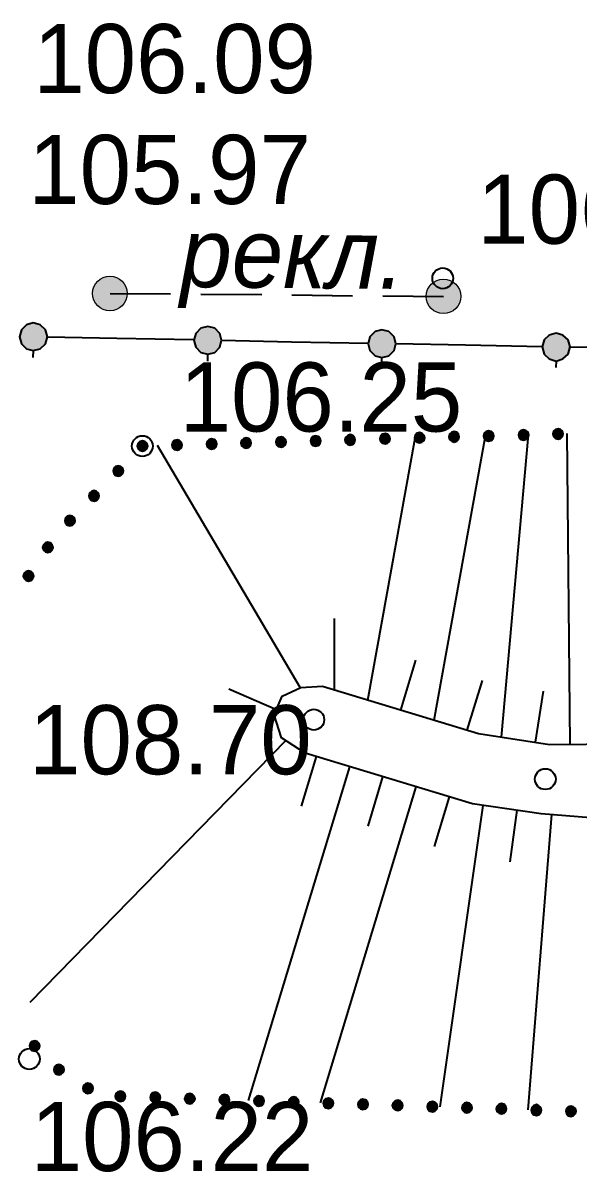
# Model space of a CAD drawing. Header units: millimetres. Extents: x 172667 to 1873135, y -274708 to 168495.
# Drawn here: x 1711001 to 1719035, y 73621 to 90239 of the extents above; entities that cross this region are included whole.
import ezdxf
from ezdxf.enums import TextEntityAlignment as Align

# ---------------------------------------------------------------- set-up
doc = ezdxf.new("R2010")
doc.units = ezdxf.units.MM
doc.layers.add('_ТОПО', color=253, linetype='Continuous')
doc.layers.add('SC007', color=7, linetype='Continuous')
doc.styles.add('8', font='', dxfattribs={"height": 0.000909972})
doc.styles.add('F2', font='', dxfattribs={"height": 0.000909972})
doc.styles.get('8').set_extended_font_data('D431', italic=True)
doc.styles.get('F2').set_extended_font_data('D431')

# ---------------------------------------------------------------- blocks, each defined once
blk = doc.blocks.new('SYMBOL2060001')
at = {"layer": 'SC007'}
blk.add_circle((0, 0), 0.15, dxfattribs=at)
blk = doc.blocks.new('SYMBOL2090003')
at = {"true_color": 0x000000}
h = blk.add_hatch(color=18, dxfattribs=at)
edge = h.paths.add_edge_path()
edge.add_arc((0, 0), 0.25, 0, 360)
at = {"color": 18, "linetype": 'Continuous', "lineweight": 0, "true_color": 0x000000}
blk.add_circle((0, 0), 0.25, dxfattribs=at)

msp = doc.modelspace()

# ---------------------------------------------------------------- hatches: boundary and pattern name
at = {"layer": '_ТОПО', "linetype": 'ByBlock', "lineweight": -2}
for points in [[(1711151.2, 85500.1), (1711251.2, 85525.1), (1711326.2, 85600.1), (1711356.2, 85700.1), (1711326.2, 85800.1), (1711251.2, 85875.1), (1711151.2, 85900.1), (1711051.2, 85875.1), (1710981.2, 85800.1), (1710951.2, 85700.1), (1710981.2, 85600.1), (1711051.2, 85525.1)], [(1713676.2, 85450.1), (1713776.2, 85475.1), (1713851.2, 85550.1), (1713876.2, 85650.1), (1713851.2, 85750.1), (1713776.2, 85825.1), (1713676.2, 85850.1), (1713576.2, 85825.1), (1713501.2, 85750.1), (1713476.2, 85650.1), (1713501.2, 85550.1), (1713576.2, 85475.1)], [(1716196.2, 85400.1), (1716296.2, 85425.1), (1716371.2, 85500.1), (1716396.2, 85600.1), (1716371.2, 85700.1), (1716296.2, 85775.1), (1716196.2, 85800.1), (1716096.2, 85775.1), (1716021.2, 85700.1), (1715996.2, 85600.1), (1716021.2, 85500.1), (1716096.2, 85425.1)], [(1718716.2, 85350.1), (1718816.2, 85380.1), (1718891.2, 85450.1), (1718921.2, 85555.1), (1718891.2, 85655.1), (1718816.2, 85725.1), (1718716.2, 85755.1), (1718616.2, 85725.1), (1718546.2, 85655.1), (1718516.2, 85555.1), (1718546.2, 85450.1), (1718616.2, 85380.1)], [(1714736.2, 84105.1), (1714771.2, 84115.1), (1714801.2, 84140.1), (1714811.2, 84180.1), (1714801.2, 84215.1), (1714771.2, 84245.1), (1714736.2, 84255.1), (1714696.2, 84245.1), (1714671.2, 84215.1), (1714661.2, 84180.1), (1714671.2, 84140.1), (1714696.2, 84115.1)], [(1715236.2, 84120.1), (1715276.2, 84130.1), (1715301.2, 84155.1), (1715311.2, 84195.1), (1715301.2, 84230.1), (1715276.2, 84260.1), (1715236.2, 84270.1), (1715196.2, 84260.1), (1715171.2, 84230.1), (1715161.2, 84195.1), (1715171.2, 84155.1), (1715196.2, 84130.1)], [(1715736.2, 84135.1), (1715776.2, 84145.1), (1715801.2, 84170.1), (1715811.2, 84210.1), (1715801.2, 84245.1), (1715776.2, 84275.1), (1715736.2, 84285.1), (1715701.2, 84275.1), (1715671.2, 84245.1), (1715661.2, 84210.1), (1715671.2, 84170.1), (1715701.2, 84145.1)], [(1716241.2, 84150.1), (1716276.2, 84160.1), (1716306.2, 84185.1), (1716316.2, 84225.1), (1716306.2, 84260.1), (1716276.2, 84290.1), (1716241.2, 84300.1), (1716201.2, 84290.1), (1716176.2, 84260.1), (1716166.2, 84225.1), (1716176.2, 84185.1), (1716201.2, 84160.1)], [(1716741.2, 84165.1), (1716776.2, 84175.1), (1716806.2, 84200.1), (1716816.2, 84240.1), (1716806.2, 84275.1), (1716776.2, 84305.1), (1716741.2, 84315.1), (1716701.2, 84305.1), (1716676.2, 84275.1), (1716666.2, 84240.1), (1716676.2, 84200.1), (1716701.2, 84175.1)], [(1717241.2, 84175.1), (1717281.2, 84190.1), (1717306.2, 84215.1), (1717316.2, 84255.1), (1717306.2, 84290.1), (1717281.2, 84320.1), (1717241.2, 84330.1), (1717206.2, 84320.1), (1717176.2, 84290.1), (1717166.2, 84255.1), (1717176.2, 84215.1), (1717206.2, 84190.1)], [(1717741.2, 84190.1), (1717781.2, 84200.1), (1717806.2, 84230.1), (1717816.2, 84265.1), (1717806.2, 84305.1), (1717781.2, 84330.1), (1717741.2, 84340.1), (1717706.2, 84330.1), (1717676.2, 84305.1), (1717666.2, 84265.1), (1717676.2, 84230.1), (1717706.2, 84200.1)], [(1718246.2, 84205.1), (1718281.2, 84215.1), (1718311.2, 84245.1), (1718321.2, 84280.1), (1718311.2, 84320.1), (1718281.2, 84345.1), (1718246.2, 84355.1), (1718206.2, 84345.1), (1718181.2, 84320.1), (1718171.2, 84280.1), (1718181.2, 84245.1), (1718206.2, 84215.1)], [(1718746.2, 84220.1), (1718781.2, 84230.1), (1718811.2, 84260.1), (1718821.2, 84295.1), (1718811.2, 84335.1), (1718781.2, 84360.1), (1718746.2, 84370.1), (1718706.2, 84360.1), (1718681.2, 84335.1), (1718671.2, 84295.1), (1718681.2, 84260.1), (1718706.2, 84230.1)], [(1712731.2, 84045.1), (1712766.2, 84055.1), (1712796.2, 84080.1), (1712806.2, 84120.1), (1712796.2, 84160.1), (1712766.2, 84185.1), (1712731.2, 84195.1), (1712691.2, 84185.1), (1712666.2, 84160.1), (1712656.2, 84120.1), (1712666.2, 84080.1), (1712691.2, 84055.1)], [(1713231.2, 84060.1), (1713266.2, 84070.1), (1713296.2, 84095.1), (1713306.2, 84135.1), (1713296.2, 84170.1), (1713266.2, 84200.1), (1713231.2, 84210.1), (1713191.2, 84200.1), (1713166.2, 84170.1), (1713156.2, 84135.1), (1713166.2, 84095.1), (1713191.2, 84070.1)], [(1713731.2, 84075.1), (1713771.2, 84085.1), (1713796.2, 84110.1), (1713806.2, 84150.1), (1713796.2, 84185.1), (1713771.2, 84215.1), (1713731.2, 84225.1), (1713696.2, 84215.1), (1713666.2, 84185.1), (1713656.2, 84150.1), (1713666.2, 84110.1), (1713696.2, 84085.1)], [(1714231.2, 84090.1), (1714271.2, 84100.1), (1714296.2, 84125.1), (1714306.2, 84165.1), (1714296.2, 84200.1), (1714271.2, 84230.1), (1714231.2, 84240.1), (1714196.2, 84230.1), (1714166.2, 84200.1), (1714156.2, 84165.1), (1714166.2, 84125.1), (1714196.2, 84100.1)], [(1712381.2, 83685.1), (1712416.2, 83695.1), (1712446.2, 83725.1), (1712456.2, 83760.1), (1712446.2, 83800.1), (1712416.2, 83825.1), (1712381.2, 83835.1), (1712341.2, 83825.1), (1712316.2, 83800.1), (1712306.2, 83760.1), (1712316.2, 83725.1), (1712341.2, 83695.1)], [(1712031.2, 83325.1), (1712066.2, 83335.1), (1712096.2, 83365.1), (1712106.2, 83400.1), (1712096.2, 83440.1), (1712066.2, 83465.1), (1712031.2, 83475.1), (1711991.2, 83465.1), (1711966.2, 83440.1), (1711956.2, 83400.1), (1711966.2, 83365.1), (1711991.2, 83335.1)], [(1711681.2, 82965.1), (1711716.2, 82975.1), (1711746.2, 83005.1), (1711756.2, 83040.1), (1711746.2, 83080.1), (1711716.2, 83105.1), (1711681.2, 83115.1), (1711641.2, 83105.1), (1711616.2, 83080.1), (1711606.2, 83040.1), (1711616.2, 83005.1), (1711641.2, 82975.1)], [(1711361.2, 82580.1), (1711401.2, 82590.1), (1711426.2, 82615.1), (1711436.2, 82655.1), (1711426.2, 82690.1), (1711401.2, 82720.1), (1711361.2, 82730.1), (1711326.2, 82720.1), (1711296.2, 82690.1), (1711286.2, 82655.1), (1711296.2, 82615.1), (1711326.2, 82590.1)], [(1711081.2, 82165.1), (1711121.2, 82175.1), (1711146.2, 82205.1), (1711156.2, 82240.1), (1711146.2, 82280.1), (1711121.2, 82305.1), (1711081.2, 82315.1), (1711046.2, 82305.1), (1711016.2, 82280.1), (1711006.2, 82240.1), (1711016.2, 82205.1), (1711046.2, 82175.1)], [(1711171.2, 75370.1), (1711206.2, 75380.1), (1711236.2, 75405.1), (1711246.2, 75445.1), (1711236.2, 75480.1), (1711206.2, 75510.1), (1711171.2, 75520.1), (1711131.2, 75510.1), (1711106.2, 75480.1), (1711096.2, 75445.1), (1711106.2, 75405.1), (1711131.2, 75380.1)], [(1711521.2, 75025.1), (1711556.2, 75035.1), (1711586.2, 75065.1), (1711596.2, 75100.1), (1711586.2, 75140.1), (1711556.2, 75165.1), (1711521.2, 75175.1), (1711481.2, 75165.1), (1711456.2, 75140.1), (1711446.2, 75100.1), (1711456.2, 75065.1), (1711481.2, 75035.1)], [(1711941.2, 74755.1), (1711981.2, 74765.1), (1712006.2, 74790.1), (1712016.2, 74830.1), (1712006.2, 74870.1), (1711981.2, 74895.1), (1711941.2, 74905.1), (1711906.2, 74895.1), (1711876.2, 74870.1), (1711866.2, 74830.1), (1711876.2, 74790.1), (1711906.2, 74765.1)], [(1712411.2, 74640.1), (1712451.2, 74650.1), (1712476.2, 74680.1), (1712486.2, 74715.1), (1712476.2, 74755.1), (1712451.2, 74780.1), (1712411.2, 74790.1), (1712376.2, 74780.1), (1712346.2, 74755.1), (1712336.2, 74715.1), (1712346.2, 74680.1), (1712376.2, 74650.1)], [(1712916.2, 74625.1), (1712951.2, 74635.1), (1712981.2, 74660.1), (1712991.2, 74700.1), (1712981.2, 74735.1), (1712951.2, 74765.1), (1712916.2, 74775.1), (1712876.2, 74765.1), (1712851.2, 74735.1), (1712841.2, 74700.1), (1712851.2, 74660.1), (1712876.2, 74635.1)], [(1713416.2, 74605.1), (1713451.2, 74615.1), (1713481.2, 74645.1), (1713491.2, 74680.1), (1713481.2, 74720.1), (1713451.2, 74745.1), (1713416.2, 74755.1), (1713376.2, 74745.1), (1713351.2, 74720.1), (1713341.2, 74680.1), (1713351.2, 74645.1), (1713376.2, 74615.1)], [(1713916.2, 74590.1), (1713956.2, 74600.1), (1713981.2, 74630.1), (1713991.2, 74665.1), (1713981.2, 74705.1), (1713956.2, 74730.1), (1713916.2, 74740.1), (1713881.2, 74730.1), (1713851.2, 74705.1), (1713841.2, 74665.1), (1713851.2, 74630.1), (1713881.2, 74600.1)], [(1714416.2, 74575.1), (1714456.2, 74585.1), (1714481.2, 74610.1), (1714491.2, 74650.1), (1714481.2, 74685.1), (1714456.2, 74715.1), (1714416.2, 74725.1), (1714381.2, 74715.1), (1714351.2, 74685.1), (1714341.2, 74650.1), (1714351.2, 74610.1), (1714381.2, 74585.1)], [(1714921.2, 74560.1), (1714956.2, 74570.1), (1714986.2, 74595.1), (1714996.2, 74635.1), (1714986.2, 74670.1), (1714956.2, 74700.1), (1714921.2, 74710.1), (1714881.2, 74700.1), (1714856.2, 74670.1), (1714846.2, 74635.1), (1714856.2, 74595.1), (1714881.2, 74570.1)], [(1715421.2, 74540.1), (1715456.2, 74550.1), (1715486.2, 74580.1), (1715496.2, 74615.1), (1715486.2, 74655.1), (1715456.2, 74680.1), (1715421.2, 74690.1), (1715381.2, 74680.1), (1715356.2, 74655.1), (1715346.2, 74615.1), (1715356.2, 74580.1), (1715381.2, 74550.1)], [(1715921.2, 74525.1), (1715961.2, 74535.1), (1715986.2, 74560.1), (1715996.2, 74600.1), (1715986.2, 74635.1), (1715961.2, 74665.1), (1715921.2, 74675.1), (1715886.2, 74665.1), (1715856.2, 74635.1), (1715846.2, 74600.1), (1715856.2, 74560.1), (1715886.2, 74535.1)], [(1716426.2, 74510.1), (1716461.2, 74520.1), (1716491.2, 74545.1), (1716501.2, 74585.1), (1716491.2, 74620.1), (1716461.2, 74650.1), (1716426.2, 74660.1), (1716386.2, 74650.1), (1716361.2, 74620.1), (1716346.2, 74585.1), (1716361.2, 74545.1), (1716386.2, 74520.1)], [(1716926.2, 74490.1), (1716961.2, 74500.1), (1716991.2, 74530.1), (1717001.2, 74565.1), (1716991.2, 74605.1), (1716961.2, 74630.1), (1716926.2, 74640.1), (1716886.2, 74630.1), (1716861.2, 74605.1), (1716851.2, 74565.1), (1716861.2, 74530.1), (1716886.2, 74500.1)], [(1717426.2, 74475.1), (1717466.2, 74485.1), (1717491.2, 74515.1), (1717501.2, 74550.1), (1717491.2, 74590.1), (1717466.2, 74615.1), (1717426.2, 74625.1), (1717391.2, 74615.1), (1717361.2, 74590.1), (1717351.2, 74550.1), (1717361.2, 74515.1), (1717391.2, 74485.1)], [(1717926.2, 74460.1), (1717966.2, 74470.1), (1717991.2, 74495.1), (1718001.2, 74535.1), (1717991.2, 74570.1), (1717966.2, 74600.1), (1717926.2, 74610.1), (1717891.2, 74600.1), (1717861.2, 74570.1), (1717851.2, 74535.1), (1717861.2, 74495.1), (1717891.2, 74470.1)], [(1718431.2, 74440.1), (1718466.2, 74450.1), (1718496.2, 74480.1), (1718506.2, 74515.1), (1718496.2, 74555.1), (1718466.2, 74580.1), (1718431.2, 74595.1), (1718391.2, 74580.1), (1718366.2, 74555.1), (1718356.2, 74515.1), (1718366.2, 74480.1), (1718391.2, 74450.1)], [(1718931.2, 74425.1), (1718966.2, 74435.1), (1718996.2, 74465.1), (1719006.2, 74500.1), (1718996.2, 74540.1), (1718966.2, 74565.1), (1718931.2, 74575.1), (1718891.2, 74565.1), (1718866.2, 74540.1), (1718856.2, 74500.1), (1718866.2, 74465.1), (1718891.2, 74435.1)]]:
    msp.add_hatch(color=8, dxfattribs=at).paths.add_polyline_path(points)

# ---------------------------------------------------------------- linework, layer by layer
at = {"layer": '_ТОПО', "color": 8, "linetype": 'ByBlock', "lineweight": -2}
for p, q in [((1712261.2, 86325.1, 106405.5), (1713136.2, 86320.1, 106405.5)), ((1713576.2, 86315.1, 106405.5), (1714456.2, 86310.1, 106405.5)), ((1714891.2, 86305.1, 106405.5), (1715771.2, 86295.1, 106405.5)), ((1716211.2, 86295.1, 106405.5), (1717086.2, 86285.1, 106405.5)), ((1712361.2, 85675.1, 106789.5), (1711356.2, 85695.1, 106789.5)), ((1712361.2, 85675.1, 106789.5), (1711356.2, 85695.1, 106789.5)), ((1713471.2, 85655.1, 106789.5), (1712361.2, 85675.1, 106789.5)), ((1713471.2, 85655.1, 106789.5), (1712361.2, 85675.1, 106789.5)), ((1714886.2, 85625.1, 106789.5), (1713876.2, 85645.1, 106789.5)), ((1714886.2, 85625.1, 106789.5), (1713876.2, 85645.1, 106789.5)), ((1715996.2, 85605.1, 106789.5), (1714886.2, 85625.1, 106789.5)), ((1715996.2, 85605.1, 106789.5), (1714886.2, 85625.1, 106789.5)), ((1717406.2, 85580.1, 106789.5), (1716396.2, 85600.1, 106789.5)), ((1717406.2, 85580.1, 106789.5), (1716396.2, 85600.1, 106789.5)), ((1711151.2, 85500.1, 106789.5), (1711146.2, 85400.1, 106789.5)), ((1711151.2, 85500.1, 106789.5), (1711146.2, 85400.1, 106789.5)), ((1713671.2, 85450.1, 106789.5), (1713671.2, 85350.1, 106789.5)), ((1713671.2, 85450.1, 106789.5), (1713671.2, 85350.1, 106789.5)), ((1718516.2, 85555.1, 106789.5), (1717406.2, 85580.1, 106789.5)), ((1718516.2, 85555.1, 106789.5), (1717406.2, 85580.1, 106789.5)), ((1719926.2, 85530.1, 106789.5), (1718921.2, 85550.1, 106789.5)), ((1719926.2, 85530.1, 106789.5), (1718921.2, 85550.1, 106789.5)), ((1716191.2, 85400.1, 106789.5), (1716191.2, 85300.1, 106789.5)), ((1716191.2, 85400.1, 106789.5), (1716191.2, 85300.1, 106789.5)), ((1718716.2, 85355.1, 106789.5), (1718711.2, 85255.1, 106789.5)), ((1718716.2, 85355.1, 106789.5), (1718711.2, 85255.1, 106789.5)), ((1716950.2, 80157.4, 108701), (1717694.4, 84266, 108701)), ((1717925.2, 79912.4, 108701), (1718318.1, 84284.3, 108701)), ((1718920.2, 79807.4, 108701), (1718877.6, 84300.8, 108701)), ((1715015.2, 80627.4, 108701), (1712948.1, 84126.6, 108701)), ((1715990.2, 80447.4, 108701), (1716675.1, 84236.1, 108701)), ((1715510.2, 80592.4, 108701), (1715511.3, 81628, 108701)), ((1716470.2, 80302.4, 108701), (1716685.2, 81022.4, 108701)), ((1714670.2, 80307.4, 108701), (1713980.2, 80602.4, 108701)), ((1717430.2, 80012.4, 108701), (1717650.2, 80727.4, 108701)), ((1718420.2, 79837.4, 108701), (1718535.2, 80577.4, 108701)), ((1714805.2, 79862.4, 108701), (1711099.9, 76072.2, 108701)), ((1715245.2, 79632.4, 108701), (1715025.2, 78912.4, 108701)), ((1715725.2, 79482.4, 108701), (1714259.5, 74654.7, 108701)), ((1716205.2, 79337.4, 108701), (1715990.2, 78622.4, 108701)), ((1716685.2, 79192.4, 108701), (1715301.3, 74620.4, 108701)), ((1717170.2, 79047.4, 108701), (1716950.2, 78327.4, 108701)), ((1717655.2, 78922.4, 108701), (1717032.5, 74563.5, 108701)), ((1718150.2, 78852.4, 108701), (1718045.2, 78107.4, 108701)), ((1718650.2, 78792.4, 108701), (1718306.9, 74521.5, 108701))]:
    msp.add_line(p, q, dxfattribs=at)
at = {"layer": '_ТОПО', "color": 8, "linetype": 'ByBlock', "lineweight": -2, "flags": 128}
for points, elevation in [([(1711151.2, 85500.1), (1711251.2, 85525.1), (1711326.2, 85600.1), (1711356.2, 85700.1), (1711326.2, 85800.1), (1711251.2, 85875.1), (1711151.2, 85900.1), (1711051.2, 85875.1), (1710981.2, 85800.1), (1710951.2, 85700.1), (1710981.2, 85600.1), (1711051.2, 85525.1), (1711151.2, 85500.1)], 106789.5), ([(1711151.2, 85500.1), (1711251.2, 85525.1), (1711326.2, 85600.1), (1711356.2, 85700.1), (1711326.2, 85800.1), (1711251.2, 85875.1), (1711151.2, 85900.1), (1711051.2, 85875.1), (1710981.2, 85800.1), (1710951.2, 85700.1), (1710981.2, 85600.1), (1711051.2, 85525.1), (1711151.2, 85500.1)], 106789.5), ([(1713676.2, 85450.1), (1713776.2, 85475.1), (1713851.2, 85550.1), (1713876.2, 85650.1), (1713851.2, 85750.1), (1713776.2, 85825.1), (1713676.2, 85850.1), (1713576.2, 85825.1), (1713501.2, 85750.1), (1713476.2, 85650.1), (1713501.2, 85550.1), (1713576.2, 85475.1), (1713676.2, 85450.1)], 106789.5), ([(1713676.2, 85450.1), (1713776.2, 85475.1), (1713851.2, 85550.1), (1713876.2, 85650.1), (1713851.2, 85750.1), (1713776.2, 85825.1), (1713676.2, 85850.1), (1713576.2, 85825.1), (1713501.2, 85750.1), (1713476.2, 85650.1), (1713501.2, 85550.1), (1713576.2, 85475.1), (1713676.2, 85450.1)], 106789.5), ([(1716196.2, 85400.1), (1716296.2, 85425.1), (1716371.2, 85500.1), (1716396.2, 85600.1), (1716371.2, 85700.1), (1716296.2, 85775.1), (1716196.2, 85800.1), (1716096.2, 85775.1), (1716021.2, 85700.1), (1715996.2, 85600.1), (1716021.2, 85500.1), (1716096.2, 85425.1), (1716196.2, 85400.1)], 106789.5), ([(1716196.2, 85400.1), (1716296.2, 85425.1), (1716371.2, 85500.1), (1716396.2, 85600.1), (1716371.2, 85700.1), (1716296.2, 85775.1), (1716196.2, 85800.1), (1716096.2, 85775.1), (1716021.2, 85700.1), (1715996.2, 85600.1), (1716021.2, 85500.1), (1716096.2, 85425.1), (1716196.2, 85400.1)], 106789.5), ([(1718716.2, 85350.1), (1718816.2, 85380.1), (1718891.2, 85450.1), (1718921.2, 85555.1), (1718891.2, 85655.1), (1718816.2, 85725.1), (1718716.2, 85755.1), (1718616.2, 85725.1), (1718546.2, 85655.1), (1718516.2, 85555.1), (1718546.2, 85450.1), (1718616.2, 85380.1), (1718716.2, 85350.1)], 106789.5), ([(1718716.2, 85350.1), (1718816.2, 85380.1), (1718891.2, 85450.1), (1718921.2, 85555.1), (1718891.2, 85655.1), (1718816.2, 85725.1), (1718716.2, 85755.1), (1718616.2, 85725.1), (1718546.2, 85655.1), (1718516.2, 85555.1), (1718546.2, 85450.1), (1718616.2, 85380.1), (1718716.2, 85350.1)], 106789.5), ([(1714736.2, 84105.1), (1714771.2, 84115.1), (1714801.2, 84140.1), (1714811.2, 84180.1), (1714801.2, 84215.1), (1714771.2, 84245.1), (1714736.2, 84255.1), (1714696.2, 84245.1), (1714671.2, 84215.1), (1714661.2, 84180.1), (1714671.2, 84140.1), (1714696.2, 84115.1), (1714736.2, 84105.1)], 84186), ([(1714736.2, 84105.1), (1714771.2, 84115.1), (1714801.2, 84140.1), (1714811.2, 84180.1), (1714801.2, 84215.1), (1714771.2, 84245.1), (1714736.2, 84255.1), (1714696.2, 84245.1), (1714671.2, 84215.1), (1714661.2, 84180.1), (1714671.2, 84140.1), (1714696.2, 84115.1), (1714736.2, 84105.1)], 84186), ([(1715236.2, 84120.1), (1715276.2, 84130.1), (1715301.2, 84155.1), (1715311.2, 84195.1), (1715301.2, 84230.1), (1715276.2, 84260.1), (1715236.2, 84270.1), (1715196.2, 84260.1), (1715171.2, 84230.1), (1715161.2, 84195.1), (1715171.2, 84155.1), (1715196.2, 84130.1), (1715236.2, 84120.1)], 84186), ([(1715236.2, 84120.1), (1715276.2, 84130.1), (1715301.2, 84155.1), (1715311.2, 84195.1), (1715301.2, 84230.1), (1715276.2, 84260.1), (1715236.2, 84270.1), (1715196.2, 84260.1), (1715171.2, 84230.1), (1715161.2, 84195.1), (1715171.2, 84155.1), (1715196.2, 84130.1), (1715236.2, 84120.1)], 84186), ([(1715736.2, 84135.1), (1715776.2, 84145.1), (1715801.2, 84170.1), (1715811.2, 84210.1), (1715801.2, 84245.1), (1715776.2, 84275.1), (1715736.2, 84285.1), (1715701.2, 84275.1), (1715671.2, 84245.1), (1715661.2, 84210.1), (1715671.2, 84170.1), (1715701.2, 84145.1), (1715736.2, 84135.1)], 84186), ([(1715736.2, 84135.1), (1715776.2, 84145.1), (1715801.2, 84170.1), (1715811.2, 84210.1), (1715801.2, 84245.1), (1715776.2, 84275.1), (1715736.2, 84285.1), (1715701.2, 84275.1), (1715671.2, 84245.1), (1715661.2, 84210.1), (1715671.2, 84170.1), (1715701.2, 84145.1), (1715736.2, 84135.1)], 84186), ([(1716241.2, 84150.1), (1716276.2, 84160.1), (1716306.2, 84185.1), (1716316.2, 84225.1), (1716306.2, 84260.1), (1716276.2, 84290.1), (1716241.2, 84300.1), (1716201.2, 84290.1), (1716176.2, 84260.1), (1716166.2, 84225.1), (1716176.2, 84185.1), (1716201.2, 84160.1), (1716241.2, 84150.1)], 84186), ([(1716241.2, 84150.1), (1716276.2, 84160.1), (1716306.2, 84185.1), (1716316.2, 84225.1), (1716306.2, 84260.1), (1716276.2, 84290.1), (1716241.2, 84300.1), (1716201.2, 84290.1), (1716176.2, 84260.1), (1716166.2, 84225.1), (1716176.2, 84185.1), (1716201.2, 84160.1), (1716241.2, 84150.1)], 84186), ([(1716741.2, 84165.1), (1716776.2, 84175.1), (1716806.2, 84200.1), (1716816.2, 84240.1), (1716806.2, 84275.1), (1716776.2, 84305.1), (1716741.2, 84315.1), (1716701.2, 84305.1), (1716676.2, 84275.1), (1716666.2, 84240.1), (1716676.2, 84200.1), (1716701.2, 84175.1), (1716741.2, 84165.1)], 84186), ([(1716741.2, 84165.1), (1716776.2, 84175.1), (1716806.2, 84200.1), (1716816.2, 84240.1), (1716806.2, 84275.1), (1716776.2, 84305.1), (1716741.2, 84315.1), (1716701.2, 84305.1), (1716676.2, 84275.1), (1716666.2, 84240.1), (1716676.2, 84200.1), (1716701.2, 84175.1), (1716741.2, 84165.1)], 84186), ([(1717241.2, 84175.1), (1717281.2, 84190.1), (1717306.2, 84215.1), (1717316.2, 84255.1), (1717306.2, 84290.1), (1717281.2, 84320.1), (1717241.2, 84330.1), (1717206.2, 84320.1), (1717176.2, 84290.1), (1717166.2, 84255.1), (1717176.2, 84215.1), (1717206.2, 84190.1), (1717241.2, 84175.1)], 84186), ([(1717241.2, 84175.1), (1717281.2, 84190.1), (1717306.2, 84215.1), (1717316.2, 84255.1), (1717306.2, 84290.1), (1717281.2, 84320.1), (1717241.2, 84330.1), (1717206.2, 84320.1), (1717176.2, 84290.1), (1717166.2, 84255.1), (1717176.2, 84215.1), (1717206.2, 84190.1), (1717241.2, 84175.1)], 84186), ([(1717741.2, 84190.1), (1717781.2, 84200.1), (1717806.2, 84230.1), (1717816.2, 84265.1), (1717806.2, 84305.1), (1717781.2, 84330.1), (1717741.2, 84340.1), (1717706.2, 84330.1), (1717676.2, 84305.1), (1717666.2, 84265.1), (1717676.2, 84230.1), (1717706.2, 84200.1), (1717741.2, 84190.1)], 84186), ([(1717741.2, 84190.1), (1717781.2, 84200.1), (1717806.2, 84230.1), (1717816.2, 84265.1), (1717806.2, 84305.1), (1717781.2, 84330.1), (1717741.2, 84340.1), (1717706.2, 84330.1), (1717676.2, 84305.1), (1717666.2, 84265.1), (1717676.2, 84230.1), (1717706.2, 84200.1), (1717741.2, 84190.1)], 84186), ([(1718246.2, 84205.1), (1718281.2, 84215.1), (1718311.2, 84245.1), (1718321.2, 84280.1), (1718311.2, 84320.1), (1718281.2, 84345.1), (1718246.2, 84355.1), (1718206.2, 84345.1), (1718181.2, 84320.1), (1718171.2, 84280.1), (1718181.2, 84245.1), (1718206.2, 84215.1), (1718246.2, 84205.1)], 84186), ([(1718246.2, 84205.1), (1718281.2, 84215.1), (1718311.2, 84245.1), (1718321.2, 84280.1), (1718311.2, 84320.1), (1718281.2, 84345.1), (1718246.2, 84355.1), (1718206.2, 84345.1), (1718181.2, 84320.1), (1718171.2, 84280.1), (1718181.2, 84245.1), (1718206.2, 84215.1), (1718246.2, 84205.1)], 84186), ([(1718746.2, 84220.1), (1718781.2, 84230.1), (1718811.2, 84260.1), (1718821.2, 84295.1), (1718811.2, 84335.1), (1718781.2, 84360.1), (1718746.2, 84370.1), (1718706.2, 84360.1), (1718681.2, 84335.1), (1718671.2, 84295.1), (1718681.2, 84260.1), (1718706.2, 84230.1), (1718746.2, 84220.1)], 84186), ([(1718746.2, 84220.1), (1718781.2, 84230.1), (1718811.2, 84260.1), (1718821.2, 84295.1), (1718811.2, 84335.1), (1718781.2, 84360.1), (1718746.2, 84370.1), (1718706.2, 84360.1), (1718681.2, 84335.1), (1718671.2, 84295.1), (1718681.2, 84260.1), (1718706.2, 84230.1), (1718746.2, 84220.1)], 84186), ([(1712731.2, 84045.1), (1712766.2, 84055.1), (1712796.2, 84080.1), (1712806.2, 84120.1), (1712796.2, 84160.1), (1712766.2, 84185.1), (1712731.2, 84195.1), (1712691.2, 84185.1), (1712666.2, 84160.1), (1712656.2, 84120.1), (1712666.2, 84080.1), (1712691.2, 84055.1), (1712731.2, 84045.1)], 84186), ([(1712731.2, 84045.1), (1712766.2, 84055.1), (1712796.2, 84080.1), (1712806.2, 84120.1), (1712796.2, 84160.1), (1712766.2, 84185.1), (1712731.2, 84195.1), (1712691.2, 84185.1), (1712666.2, 84160.1), (1712656.2, 84120.1), (1712666.2, 84080.1), (1712691.2, 84055.1), (1712731.2, 84045.1)], 84186), ([(1713231.2, 84060.1), (1713266.2, 84070.1), (1713296.2, 84095.1), (1713306.2, 84135.1), (1713296.2, 84170.1), (1713266.2, 84200.1), (1713231.2, 84210.1), (1713191.2, 84200.1), (1713166.2, 84170.1), (1713156.2, 84135.1), (1713166.2, 84095.1), (1713191.2, 84070.1), (1713231.2, 84060.1)], 84186), ([(1713231.2, 84060.1), (1713266.2, 84070.1), (1713296.2, 84095.1), (1713306.2, 84135.1), (1713296.2, 84170.1), (1713266.2, 84200.1), (1713231.2, 84210.1), (1713191.2, 84200.1), (1713166.2, 84170.1), (1713156.2, 84135.1), (1713166.2, 84095.1), (1713191.2, 84070.1), (1713231.2, 84060.1)], 84186), ([(1713731.2, 84075.1), (1713771.2, 84085.1), (1713796.2, 84110.1), (1713806.2, 84150.1), (1713796.2, 84185.1), (1713771.2, 84215.1), (1713731.2, 84225.1), (1713696.2, 84215.1), (1713666.2, 84185.1), (1713656.2, 84150.1), (1713666.2, 84110.1), (1713696.2, 84085.1), (1713731.2, 84075.1)], 84186), ([(1713731.2, 84075.1), (1713771.2, 84085.1), (1713796.2, 84110.1), (1713806.2, 84150.1), (1713796.2, 84185.1), (1713771.2, 84215.1), (1713731.2, 84225.1), (1713696.2, 84215.1), (1713666.2, 84185.1), (1713656.2, 84150.1), (1713666.2, 84110.1), (1713696.2, 84085.1), (1713731.2, 84075.1)], 84186), ([(1714231.2, 84090.1), (1714271.2, 84100.1), (1714296.2, 84125.1), (1714306.2, 84165.1), (1714296.2, 84200.1), (1714271.2, 84230.1), (1714231.2, 84240.1), (1714196.2, 84230.1), (1714166.2, 84200.1), (1714156.2, 84165.1), (1714166.2, 84125.1), (1714196.2, 84100.1), (1714231.2, 84090.1)], 84186), ([(1714231.2, 84090.1), (1714271.2, 84100.1), (1714296.2, 84125.1), (1714306.2, 84165.1), (1714296.2, 84200.1), (1714271.2, 84230.1), (1714231.2, 84240.1), (1714196.2, 84230.1), (1714166.2, 84200.1), (1714156.2, 84165.1), (1714166.2, 84125.1), (1714196.2, 84100.1), (1714231.2, 84090.1)], 84186), ([(1712381.2, 83685.1), (1712416.2, 83695.1), (1712446.2, 83725.1), (1712456.2, 83760.1), (1712446.2, 83800.1), (1712416.2, 83825.1), (1712381.2, 83835.1), (1712341.2, 83825.1), (1712316.2, 83800.1), (1712306.2, 83760.1), (1712316.2, 83725.1), (1712341.2, 83695.1), (1712381.2, 83685.1)], 84186), ([(1712381.2, 83685.1), (1712416.2, 83695.1), (1712446.2, 83725.1), (1712456.2, 83760.1), (1712446.2, 83800.1), (1712416.2, 83825.1), (1712381.2, 83835.1), (1712341.2, 83825.1), (1712316.2, 83800.1), (1712306.2, 83760.1), (1712316.2, 83725.1), (1712341.2, 83695.1), (1712381.2, 83685.1)], 84186), ([(1712031.2, 83325.1), (1712066.2, 83335.1), (1712096.2, 83365.1), (1712106.2, 83400.1), (1712096.2, 83440.1), (1712066.2, 83465.1), (1712031.2, 83475.1), (1711991.2, 83465.1), (1711966.2, 83440.1), (1711956.2, 83400.1), (1711966.2, 83365.1), (1711991.2, 83335.1), (1712031.2, 83325.1)], 84186), ([(1712031.2, 83325.1), (1712066.2, 83335.1), (1712096.2, 83365.1), (1712106.2, 83400.1), (1712096.2, 83440.1), (1712066.2, 83465.1), (1712031.2, 83475.1), (1711991.2, 83465.1), (1711966.2, 83440.1), (1711956.2, 83400.1), (1711966.2, 83365.1), (1711991.2, 83335.1), (1712031.2, 83325.1)], 84186), ([(1711681.2, 82965.1), (1711716.2, 82975.1), (1711746.2, 83005.1), (1711756.2, 83040.1), (1711746.2, 83080.1), (1711716.2, 83105.1), (1711681.2, 83115.1), (1711641.2, 83105.1), (1711616.2, 83080.1), (1711606.2, 83040.1), (1711616.2, 83005.1), (1711641.2, 82975.1), (1711681.2, 82965.1)], 84186), ([(1711681.2, 82965.1), (1711716.2, 82975.1), (1711746.2, 83005.1), (1711756.2, 83040.1), (1711746.2, 83080.1), (1711716.2, 83105.1), (1711681.2, 83115.1), (1711641.2, 83105.1), (1711616.2, 83080.1), (1711606.2, 83040.1), (1711616.2, 83005.1), (1711641.2, 82975.1), (1711681.2, 82965.1)], 84186), ([(1711361.2, 82580.1), (1711401.2, 82590.1), (1711426.2, 82615.1), (1711436.2, 82655.1), (1711426.2, 82690.1), (1711401.2, 82720.1), (1711361.2, 82730.1), (1711326.2, 82720.1), (1711296.2, 82690.1), (1711286.2, 82655.1), (1711296.2, 82615.1), (1711326.2, 82590.1), (1711361.2, 82580.1)], 84186), ([(1711361.2, 82580.1), (1711401.2, 82590.1), (1711426.2, 82615.1), (1711436.2, 82655.1), (1711426.2, 82690.1), (1711401.2, 82720.1), (1711361.2, 82730.1), (1711326.2, 82720.1), (1711296.2, 82690.1), (1711286.2, 82655.1), (1711296.2, 82615.1), (1711326.2, 82590.1), (1711361.2, 82580.1)], 84186), ([(1711081.2, 82165.1), (1711121.2, 82175.1), (1711146.2, 82205.1), (1711156.2, 82240.1), (1711146.2, 82280.1), (1711121.2, 82305.1), (1711081.2, 82315.1), (1711046.2, 82305.1), (1711016.2, 82280.1), (1711006.2, 82240.1), (1711016.2, 82205.1), (1711046.2, 82175.1), (1711081.2, 82165.1)], 84186), ([(1711081.2, 82165.1), (1711121.2, 82175.1), (1711146.2, 82205.1), (1711156.2, 82240.1), (1711146.2, 82280.1), (1711121.2, 82305.1), (1711081.2, 82315.1), (1711046.2, 82305.1), (1711016.2, 82280.1), (1711006.2, 82240.1), (1711016.2, 82205.1), (1711046.2, 82175.1), (1711081.2, 82165.1)], 84186), ([(1735502.4, 80026.1), (1735955.4, 79880.1), (1736080.2, 79609.6), (1736038.6, 79359.9), (1735830.5, 79068.6), (1735456, 78943.8), (1725012.4, 78861.2), (1722438.6, 78762.5), (1720109.9, 78673.3), (1718500.3, 78802.6), (1717508.9, 78943.8), (1715085.9, 79678.8), (1714741.4, 79901), (1714637.3, 80233.9), (1714751.8, 80504.4), (1715022.3, 80629.2), (1715334.5, 80647.4), (1717592.1, 79963.4), (1718622.1, 79803.7), (1725000, 79861.1), (1735502.4, 80026.1)], 108701), ([(1711171.2, 75370.1), (1711206.2, 75380.1), (1711236.2, 75405.1), (1711246.2, 75445.1), (1711236.2, 75480.1), (1711206.2, 75510.1), (1711171.2, 75520.1), (1711131.2, 75510.1), (1711106.2, 75480.1), (1711096.2, 75445.1), (1711106.2, 75405.1), (1711131.2, 75380.1), (1711171.2, 75370.1)], 84186), ([(1711171.2, 75370.1), (1711206.2, 75380.1), (1711236.2, 75405.1), (1711246.2, 75445.1), (1711236.2, 75480.1), (1711206.2, 75510.1), (1711171.2, 75520.1), (1711131.2, 75510.1), (1711106.2, 75480.1), (1711096.2, 75445.1), (1711106.2, 75405.1), (1711131.2, 75380.1), (1711171.2, 75370.1)], 84186), ([(1711521.2, 75025.1), (1711556.2, 75035.1), (1711586.2, 75065.1), (1711596.2, 75100.1), (1711586.2, 75140.1), (1711556.2, 75165.1), (1711521.2, 75175.1), (1711481.2, 75165.1), (1711456.2, 75140.1), (1711446.2, 75100.1), (1711456.2, 75065.1), (1711481.2, 75035.1), (1711521.2, 75025.1)], 84186), ([(1711521.2, 75025.1), (1711556.2, 75035.1), (1711586.2, 75065.1), (1711596.2, 75100.1), (1711586.2, 75140.1), (1711556.2, 75165.1), (1711521.2, 75175.1), (1711481.2, 75165.1), (1711456.2, 75140.1), (1711446.2, 75100.1), (1711456.2, 75065.1), (1711481.2, 75035.1), (1711521.2, 75025.1)], 84186), ([(1711941.2, 74755.1), (1711981.2, 74765.1), (1712006.2, 74790.1), (1712016.2, 74830.1), (1712006.2, 74870.1), (1711981.2, 74895.1), (1711941.2, 74905.1), (1711906.2, 74895.1), (1711876.2, 74870.1), (1711866.2, 74830.1), (1711876.2, 74790.1), (1711906.2, 74765.1), (1711941.2, 74755.1)], 84186), ([(1711941.2, 74755.1), (1711981.2, 74765.1), (1712006.2, 74790.1), (1712016.2, 74830.1), (1712006.2, 74870.1), (1711981.2, 74895.1), (1711941.2, 74905.1), (1711906.2, 74895.1), (1711876.2, 74870.1), (1711866.2, 74830.1), (1711876.2, 74790.1), (1711906.2, 74765.1), (1711941.2, 74755.1)], 84186), ([(1712411.2, 74640.1), (1712451.2, 74650.1), (1712476.2, 74680.1), (1712486.2, 74715.1), (1712476.2, 74755.1), (1712451.2, 74780.1), (1712411.2, 74790.1), (1712376.2, 74780.1), (1712346.2, 74755.1), (1712336.2, 74715.1), (1712346.2, 74680.1), (1712376.2, 74650.1), (1712411.2, 74640.1)], 84186), ([(1712411.2, 74640.1), (1712451.2, 74650.1), (1712476.2, 74680.1), (1712486.2, 74715.1), (1712476.2, 74755.1), (1712451.2, 74780.1), (1712411.2, 74790.1), (1712376.2, 74780.1), (1712346.2, 74755.1), (1712336.2, 74715.1), (1712346.2, 74680.1), (1712376.2, 74650.1), (1712411.2, 74640.1)], 84186), ([(1712916.2, 74625.1), (1712951.2, 74635.1), (1712981.2, 74660.1), (1712991.2, 74700.1), (1712981.2, 74735.1), (1712951.2, 74765.1), (1712916.2, 74775.1), (1712876.2, 74765.1), (1712851.2, 74735.1), (1712841.2, 74700.1), (1712851.2, 74660.1), (1712876.2, 74635.1), (1712916.2, 74625.1)], 84186), ([(1712916.2, 74625.1), (1712951.2, 74635.1), (1712981.2, 74660.1), (1712991.2, 74700.1), (1712981.2, 74735.1), (1712951.2, 74765.1), (1712916.2, 74775.1), (1712876.2, 74765.1), (1712851.2, 74735.1), (1712841.2, 74700.1), (1712851.2, 74660.1), (1712876.2, 74635.1), (1712916.2, 74625.1)], 84186), ([(1713416.2, 74605.1), (1713451.2, 74615.1), (1713481.2, 74645.1), (1713491.2, 74680.1), (1713481.2, 74720.1), (1713451.2, 74745.1), (1713416.2, 74755.1), (1713376.2, 74745.1), (1713351.2, 74720.1), (1713341.2, 74680.1), (1713351.2, 74645.1), (1713376.2, 74615.1), (1713416.2, 74605.1)], 84186), ([(1713416.2, 74605.1), (1713451.2, 74615.1), (1713481.2, 74645.1), (1713491.2, 74680.1), (1713481.2, 74720.1), (1713451.2, 74745.1), (1713416.2, 74755.1), (1713376.2, 74745.1), (1713351.2, 74720.1), (1713341.2, 74680.1), (1713351.2, 74645.1), (1713376.2, 74615.1), (1713416.2, 74605.1)], 84186), ([(1713916.2, 74590.1), (1713956.2, 74600.1), (1713981.2, 74630.1), (1713991.2, 74665.1), (1713981.2, 74705.1), (1713956.2, 74730.1), (1713916.2, 74740.1), (1713881.2, 74730.1), (1713851.2, 74705.1), (1713841.2, 74665.1), (1713851.2, 74630.1), (1713881.2, 74600.1), (1713916.2, 74590.1)], 84186), ([(1713916.2, 74590.1), (1713956.2, 74600.1), (1713981.2, 74630.1), (1713991.2, 74665.1), (1713981.2, 74705.1), (1713956.2, 74730.1), (1713916.2, 74740.1), (1713881.2, 74730.1), (1713851.2, 74705.1), (1713841.2, 74665.1), (1713851.2, 74630.1), (1713881.2, 74600.1), (1713916.2, 74590.1)], 84186), ([(1714416.2, 74575.1), (1714456.2, 74585.1), (1714481.2, 74610.1), (1714491.2, 74650.1), (1714481.2, 74685.1), (1714456.2, 74715.1), (1714416.2, 74725.1), (1714381.2, 74715.1), (1714351.2, 74685.1), (1714341.2, 74650.1), (1714351.2, 74610.1), (1714381.2, 74585.1), (1714416.2, 74575.1)], 84186), ([(1714416.2, 74575.1), (1714456.2, 74585.1), (1714481.2, 74610.1), (1714491.2, 74650.1), (1714481.2, 74685.1), (1714456.2, 74715.1), (1714416.2, 74725.1), (1714381.2, 74715.1), (1714351.2, 74685.1), (1714341.2, 74650.1), (1714351.2, 74610.1), (1714381.2, 74585.1), (1714416.2, 74575.1)], 84186), ([(1714921.2, 74560.1), (1714956.2, 74570.1), (1714986.2, 74595.1), (1714996.2, 74635.1), (1714986.2, 74670.1), (1714956.2, 74700.1), (1714921.2, 74710.1), (1714881.2, 74700.1), (1714856.2, 74670.1), (1714846.2, 74635.1), (1714856.2, 74595.1), (1714881.2, 74570.1), (1714921.2, 74560.1)], 84186), ([(1714921.2, 74560.1), (1714956.2, 74570.1), (1714986.2, 74595.1), (1714996.2, 74635.1), (1714986.2, 74670.1), (1714956.2, 74700.1), (1714921.2, 74710.1), (1714881.2, 74700.1), (1714856.2, 74670.1), (1714846.2, 74635.1), (1714856.2, 74595.1), (1714881.2, 74570.1), (1714921.2, 74560.1)], 84186), ([(1715421.2, 74540.1), (1715456.2, 74550.1), (1715486.2, 74580.1), (1715496.2, 74615.1), (1715486.2, 74655.1), (1715456.2, 74680.1), (1715421.2, 74690.1), (1715381.2, 74680.1), (1715356.2, 74655.1), (1715346.2, 74615.1), (1715356.2, 74580.1), (1715381.2, 74550.1), (1715421.2, 74540.1)], 84186), ([(1715421.2, 74540.1), (1715456.2, 74550.1), (1715486.2, 74580.1), (1715496.2, 74615.1), (1715486.2, 74655.1), (1715456.2, 74680.1), (1715421.2, 74690.1), (1715381.2, 74680.1), (1715356.2, 74655.1), (1715346.2, 74615.1), (1715356.2, 74580.1), (1715381.2, 74550.1), (1715421.2, 74540.1)], 84186), ([(1715921.2, 74525.1), (1715961.2, 74535.1), (1715986.2, 74560.1), (1715996.2, 74600.1), (1715986.2, 74635.1), (1715961.2, 74665.1), (1715921.2, 74675.1), (1715886.2, 74665.1), (1715856.2, 74635.1), (1715846.2, 74600.1), (1715856.2, 74560.1), (1715886.2, 74535.1), (1715921.2, 74525.1)], 84186), ([(1715921.2, 74525.1), (1715961.2, 74535.1), (1715986.2, 74560.1), (1715996.2, 74600.1), (1715986.2, 74635.1), (1715961.2, 74665.1), (1715921.2, 74675.1), (1715886.2, 74665.1), (1715856.2, 74635.1), (1715846.2, 74600.1), (1715856.2, 74560.1), (1715886.2, 74535.1), (1715921.2, 74525.1)], 84186), ([(1716426.2, 74510.1), (1716461.2, 74520.1), (1716491.2, 74545.1), (1716501.2, 74585.1), (1716491.2, 74620.1), (1716461.2, 74650.1), (1716426.2, 74660.1), (1716386.2, 74650.1), (1716361.2, 74620.1), (1716346.2, 74585.1), (1716361.2, 74545.1), (1716386.2, 74520.1), (1716426.2, 74510.1)], 84186), ([(1716426.2, 74510.1), (1716461.2, 74520.1), (1716491.2, 74545.1), (1716501.2, 74585.1), (1716491.2, 74620.1), (1716461.2, 74650.1), (1716426.2, 74660.1), (1716386.2, 74650.1), (1716361.2, 74620.1), (1716346.2, 74585.1), (1716361.2, 74545.1), (1716386.2, 74520.1), (1716426.2, 74510.1)], 84186), ([(1716926.2, 74490.1), (1716961.2, 74500.1), (1716991.2, 74530.1), (1717001.2, 74565.1), (1716991.2, 74605.1), (1716961.2, 74630.1), (1716926.2, 74640.1), (1716886.2, 74630.1), (1716861.2, 74605.1), (1716851.2, 74565.1), (1716861.2, 74530.1), (1716886.2, 74500.1), (1716926.2, 74490.1)], 84186), ([(1716926.2, 74490.1), (1716961.2, 74500.1), (1716991.2, 74530.1), (1717001.2, 74565.1), (1716991.2, 74605.1), (1716961.2, 74630.1), (1716926.2, 74640.1), (1716886.2, 74630.1), (1716861.2, 74605.1), (1716851.2, 74565.1), (1716861.2, 74530.1), (1716886.2, 74500.1), (1716926.2, 74490.1)], 84186), ([(1717426.2, 74475.1), (1717466.2, 74485.1), (1717491.2, 74515.1), (1717501.2, 74550.1), (1717491.2, 74590.1), (1717466.2, 74615.1), (1717426.2, 74625.1), (1717391.2, 74615.1), (1717361.2, 74590.1), (1717351.2, 74550.1), (1717361.2, 74515.1), (1717391.2, 74485.1), (1717426.2, 74475.1)], 84186), ([(1717426.2, 74475.1), (1717466.2, 74485.1), (1717491.2, 74515.1), (1717501.2, 74550.1), (1717491.2, 74590.1), (1717466.2, 74615.1), (1717426.2, 74625.1), (1717391.2, 74615.1), (1717361.2, 74590.1), (1717351.2, 74550.1), (1717361.2, 74515.1), (1717391.2, 74485.1), (1717426.2, 74475.1)], 84186), ([(1717926.2, 74460.1), (1717966.2, 74470.1), (1717991.2, 74495.1), (1718001.2, 74535.1), (1717991.2, 74570.1), (1717966.2, 74600.1), (1717926.2, 74610.1), (1717891.2, 74600.1), (1717861.2, 74570.1), (1717851.2, 74535.1), (1717861.2, 74495.1), (1717891.2, 74470.1), (1717926.2, 74460.1)], 84186), ([(1717926.2, 74460.1), (1717966.2, 74470.1), (1717991.2, 74495.1), (1718001.2, 74535.1), (1717991.2, 74570.1), (1717966.2, 74600.1), (1717926.2, 74610.1), (1717891.2, 74600.1), (1717861.2, 74570.1), (1717851.2, 74535.1), (1717861.2, 74495.1), (1717891.2, 74470.1), (1717926.2, 74460.1)], 84186), ([(1718431.2, 74440.1), (1718466.2, 74450.1), (1718496.2, 74480.1), (1718506.2, 74515.1), (1718496.2, 74555.1), (1718466.2, 74580.1), (1718431.2, 74595.1), (1718391.2, 74580.1), (1718366.2, 74555.1), (1718356.2, 74515.1), (1718366.2, 74480.1), (1718391.2, 74450.1), (1718431.2, 74440.1)], 84186), ([(1718431.2, 74440.1), (1718466.2, 74450.1), (1718496.2, 74480.1), (1718506.2, 74515.1), (1718496.2, 74555.1), (1718466.2, 74580.1), (1718431.2, 74595.1), (1718391.2, 74580.1), (1718366.2, 74555.1), (1718356.2, 74515.1), (1718366.2, 74480.1), (1718391.2, 74450.1), (1718431.2, 74440.1)], 84186), ([(1718931.2, 74425.1), (1718966.2, 74435.1), (1718996.2, 74465.1), (1719006.2, 74500.1), (1718996.2, 74540.1), (1718966.2, 74565.1), (1718931.2, 74575.1), (1718891.2, 74565.1), (1718866.2, 74540.1), (1718856.2, 74500.1), (1718866.2, 74465.1), (1718891.2, 74435.1), (1718931.2, 74425.1)], 84186), ([(1718931.2, 74425.1), (1718966.2, 74435.1), (1718996.2, 74465.1), (1719006.2, 74500.1), (1718996.2, 74540.1), (1718966.2, 74565.1), (1718931.2, 74575.1), (1718891.2, 74565.1), (1718866.2, 74540.1), (1718856.2, 74500.1), (1718866.2, 74465.1), (1718891.2, 74435.1), (1718931.2, 74425.1)], 84186)]:
    msp.add_lwpolyline(points, close=True, dxfattribs=dict(at, elevation=elevation))

# ---------------------------------------------------------------- block references
at = {"layer": '_ТОПО', "color": 8, "linetype": 'ByBlock', "lineweight": -2, "xscale": 1000, "yscale": 1000, "zscale": 1000}
for name, p in [('SYMBOL2060001', (1717076.2, 86546.1, 106176)), ('SYMBOL2090003', (1712259.4, 86327.1, 106105.8)), ('SYMBOL2090003', (1717086.9, 86285.5, 106705.1)), ('SYMBOL2060001', (1712729.2, 84120.1, 106251)), ('SYMBOL2060001', (1715210.2, 80163.1, 108699)), ('SYMBOL2060001', (1718561.2, 79303.1, 108782)), ('SYMBOL2060001', (1711093.2, 75255.1, 106218))]:
    msp.add_blockref(name, p, dxfattribs=at)

# ---------------------------------------------------------------- texts
at = {"layer": '_ТОПО', "color": 8, "linetype": 'ByBlock', "lineweight": -2, "style": 'F2'}
for s, p in [('106.09', (1711151.2, 89724.1, 106786)), ('105.97', (1711078.2, 88121.1, 105969)), ('106.18', (1717576.2, 87546.1, 106176)), ('106.25', (1713269.2, 84830.1, 106321)), ('108.70', (1711090.2, 79873.1, 107629)), ('106.22', (1711113.2, 74135.1, 105558))]:
    msp.add_text(s, height=1000, dxfattribs=at).set_placement(p, align=Align.MIDDLE_LEFT)
at = {"layer": '_ТОПО', "color": 8, "linetype": 'ByBlock', "lineweight": -2, "style": '8'}
msp.add_text('рекл.', height=1000, rotation=359.5, dxfattribs=at).set_placement((1714903.1, 86906.3, 105485.5), align=Align.MIDDLE_CENTER)

doc.saveas('drawing.dxf')
